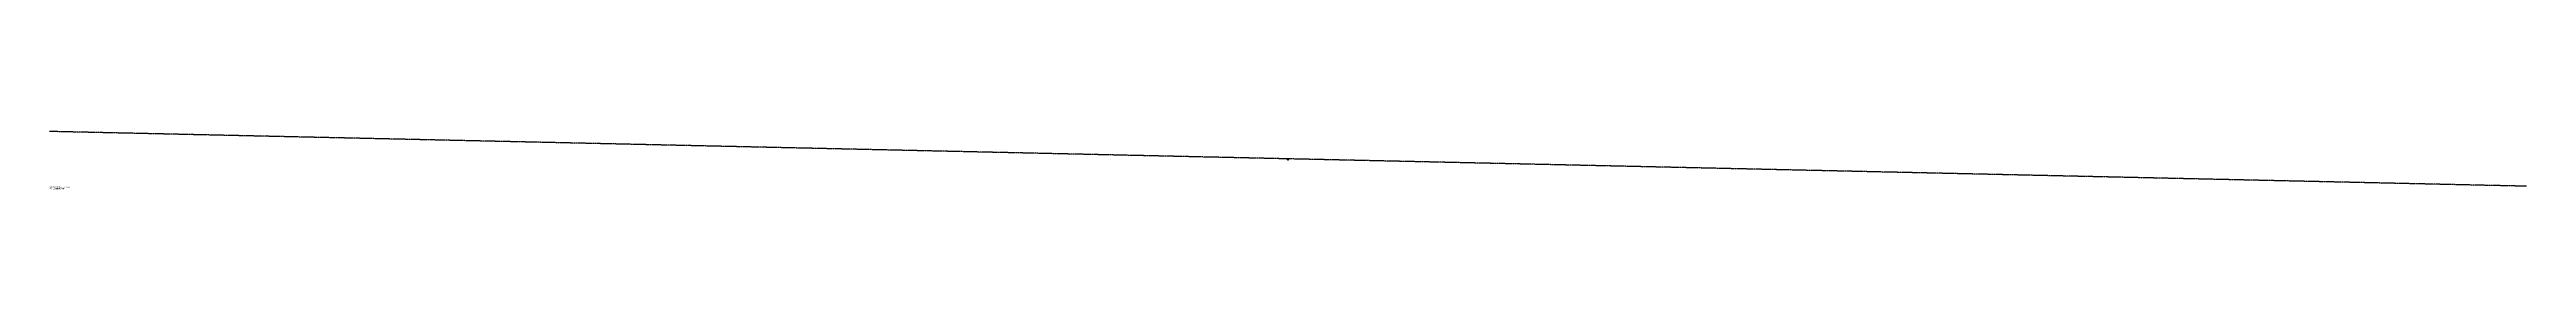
# Model space of a CAD drawing. Header units: millimetres. Extents: x -238784 to 238788, y -5841 to 5384.
import ezdxf

# ---------------------------------------------------------------- set-up
doc = ezdxf.new("R2010")
doc.units = ezdxf.units.MM
doc.header["$PDSIZE"] = -1
doc.linetypes.add('CENTERX2', pattern=[20.32, 12.7, -2.54, 2.54, -2.54])
doc.styles.add('SLDTEXTSTYLE0', font='TXT', dxfattribs={"width": 0.7})

msp = doc.modelspace()

# ---------------------------------------------------------------- linework, layer by layer
at = {"color": 7, "linetype": 'CENTERX2'}
for p, q in [((238788, -5209), (-238784, 5384)), ((-181, -36), (181, 36)), ((-179, 44), (179, -44)), ((-12, -8), (-10, 88)), ((14, 87), (-12, -8)), ((12, -8), (-10, 88)), ((12, -8), (14, 87)), ((-181, -36), (-181, -59)), ((-181, -59), (-61, -62)), ((12, -8), (-12, -8)), ((179, -67), (59, -65)), ((179, -44), (179, -67))]:
    msp.add_line(p, q, dxfattribs=at)
at = {"color": 7, "linetype": 'Continuous'}
for p, q in [((-131, 43), (-133, -37)), ((-131, 43), (133, 37)), ((-131, 43), (-123, 42)), ((-123, 42), (-125, -37)), ((-39, 41), (-41, -39)), ((-39, 41), (-41, -66)), ((-15, 80), (-39, 41)), ((5, 87), (-1, 87)), ((0, 0), (2, 87)), ((18, 79), (41, 39)), ((41, 39), (38, -68)), ((41, 39), (39, -41)), ((133, 37), (120, 37)), ((-181, -36), (-180, -4)), ((-181, -36), (-61, -62)), ((-181, -36), (179, -44)), ((-181, -36), (-61, -38)), ((-133, -37), (-125, -37)), ((-125, -37), (-125, -48)), ((-61, -38), (-61, -62)), ((179, -44), (59, -41)), ((59, -41), (59, -65)), ((179, -44), (59, -65)), ((119, -42), (118, -55)), ((131, -43), (119, -42)), ((179, -44), (180, -12))]:
    msp.add_line(p, q, dxfattribs=at)
at = {"color": 7, "linetype": 'Continuous', "flags": 128}
for points in [[(-180, -4), (-179, 5), (-176, 14), (-171, 22), (-165, 29), (-158, 35), (-150, 39), (-140, 42), (-131, 43)], [(-1, 87), (-3, 87), (-5, 87), (-7, 86), (-9, 85), (-11, 84), (-12, 83), (-14, 81), (-15, 80)], [(18, 79), (17, 81), (16, 82), (14, 84), (13, 85), (11, 86), (9, 87), (7, 87), (5, 87)], [(180, -12), (179, -3), (177, 6), (172, 15), (166, 22), (159, 28), (151, 33), (142, 36), (133, 37)], [(-61, -62), (-47, -65), (-32, -67), (-17, -69), (-1, -69), (14, -69), (29, -69), (44, -67), (59, -65)]]:
    msp.add_lwpolyline(points, dxfattribs=at)
at = {"color": 7, "linetype": 'Continuous'}
for p in [(0, 0), (1, 40)]:
    msp.add_point(p, dxfattribs=at)

# ---------------------------------------------------------------- texts
at = {"color": 7, "linetype": 'Continuous', "char_height": 209.85, "attachment_point": 1, "style": 'SLDTEXTSTYLE0'}
for s, insert in [('SOLIDWORKS Educational Product.', (-238784, -5253)), ('For Instructional Use Only.', (-238784, -5568))]:
    msp.add_mtext(s, dxfattribs=dict(at, insert=insert))

doc.saveas('drawing.dxf')
